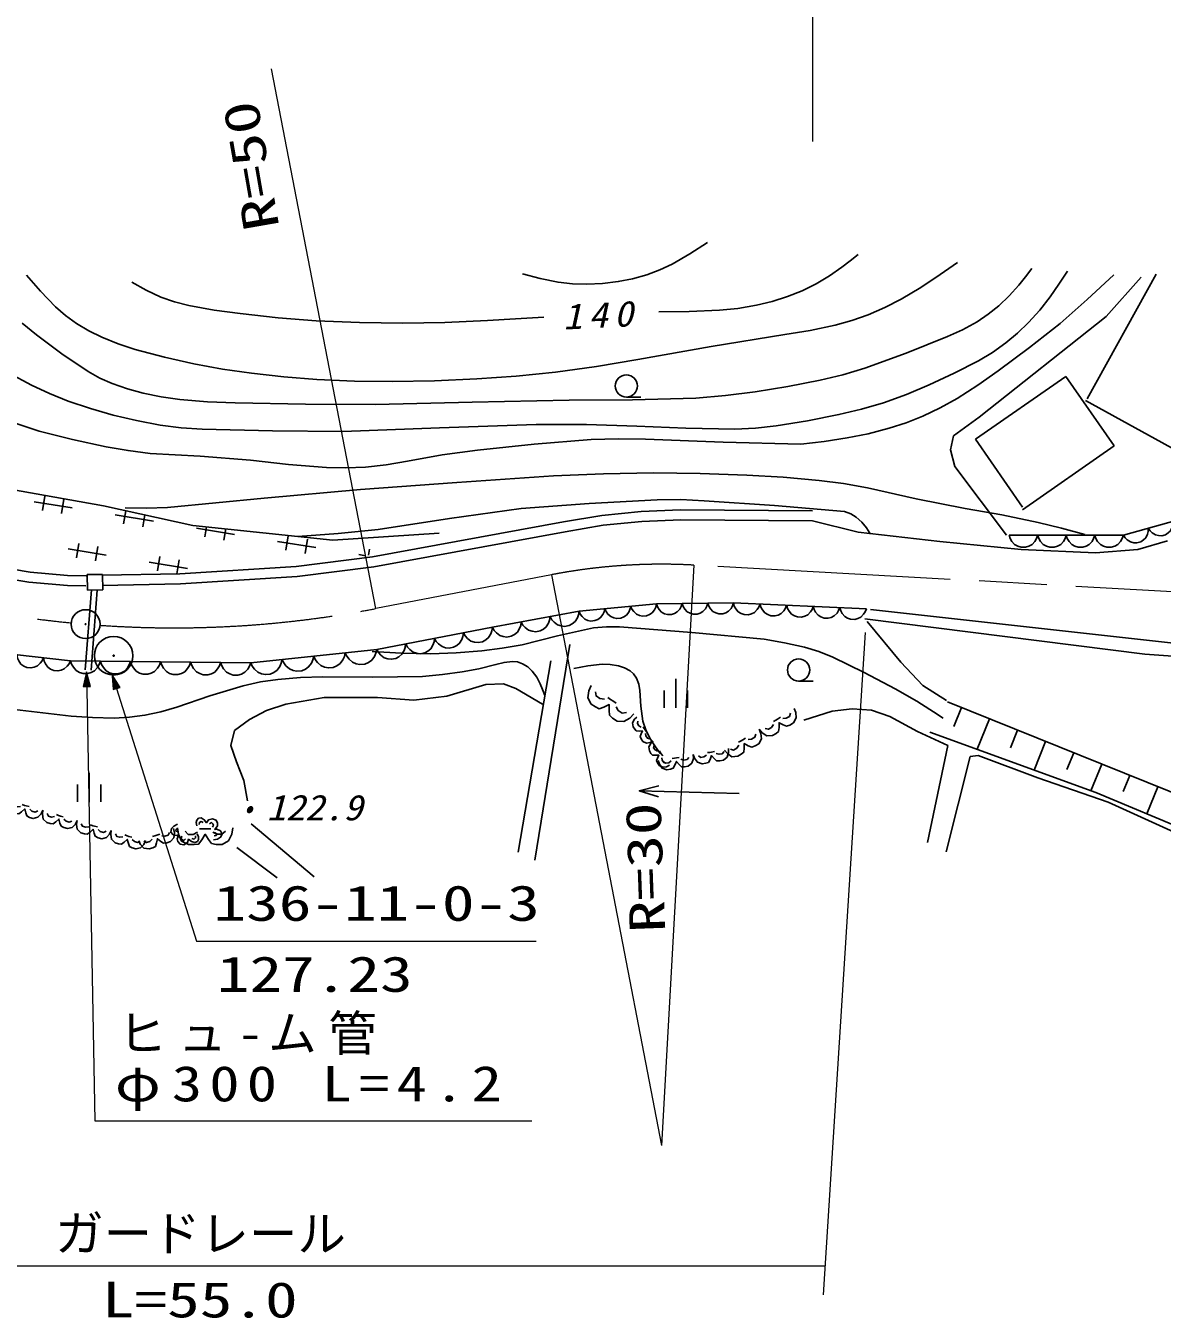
# Model space of a CAD drawing. Units: millimetres, scale not verified. Extents: x 40000 to 680000, y 20000 to 380000.
# Drawn here: x 265802 to 324424, y 254177 to 320875 of the extents above; entities that cross this region are included whole.
import ezdxf
from ezdxf.enums import TextEntityAlignment as Align

# ---------------------------------------------------------------- set-up
doc = ezdxf.new("R2010")
doc.units = ezdxf.units.MM
doc.header["$LTSCALE"] = 1000
doc.linetypes.add('CHAIN', pattern=[18.5, 12, -1.5, 3.5, -1.5])
for name, color, linetype, lineweight in [('M-BGD', 7, 'Continuous', 25), ('M-BGD-HTXT', 7, 'Continuous', 13), ('M-BMK', 2, 'CHAIN', 13), ('M-BMK-SRVR', 3, 'Continuous', 25)]:
    doc.layers.add(name, color=color, linetype=linetype, lineweight=lineweight)
doc.styles.add('ＭＳ ゴシック', font='')
doc.styles.get('ＭＳ ゴシック').set_extended_font_data('MS Gothic')

# ---------------------------------------------------------------- blocks, each defined once
blk = doc.blocks.new('BUHIN2')
at = {"color": 3, "linetype": 'Continuous', "lineweight": 25}
for radius in [995, 30]:
    blk.add_circle((0, 0), radius, dxfattribs=at)
blk = doc.blocks.new('BUHIN36')
at = {"color": 3, "linetype": 'Continuous', "lineweight": 25}
for radius in [746, 22.5]:
    blk.add_circle((0, 0), radius, dxfattribs=at)
blk = doc.blocks.new('BUHIN41')
at = {"color": 7, "linetype": 'Continuous', "lineweight": 25}
blk.add_lwpolyline([(-736, -35), (-673, -201), (-578, -341), (-427, -496), (-261, -577), (-85, -624), (143, -613), (314, -550), (472, -454), (608, -285), (685, -138), (736, 35)], dxfattribs=at)
blk = doc.blocks.new('BUHIN42')
at = {"color": 7, "linetype": 'Continuous', "lineweight": 25}
blk.add_lwpolyline([(-633, -210), (-537, -340), (-420, -438), (-250, -537), (-86, -566), (79, -564), (275, -499), (408, -402), (522, -280), (599, -99), (631, 48), (633, 210)], dxfattribs=at)
blk = doc.blocks.new('BUHIN69')
at = {"color": 7, "linetype": 'Continuous', "lineweight": 25}
for points in [[(893, -220), (813, -414), (654, -597), (417, -672), (225, -624), (81, -555), (15, -402), (-50, -201), (-201, -353), (-338, -466), (-485, -449), (-664, -405), (-863, -233), (-912, 12), (-893, 220)], [(-673, 57), (-600, -70), (-439, -110), (-280, -78)], [(-189, 23), (-70, -16), (24, -39), (172, -71)], [(208, -193), (326, -294), (491, -334), (626, -268)]]:
    blk.add_lwpolyline(points, dxfattribs=at)
blk = doc.blocks.new('BUHIN73')
at = {"color": 7, "linetype": 'Continuous', "lineweight": 25}
for points in [[(871, 580), (971, 364), (1003, 89), (884, -166), (697, -291), (528, -359), (348, -296), (131, -196), (142, -440), (132, -642), (4, -752), (-170, -868), (-468, -903), (-710, -756), (-871, -580)], [(-164, -141), (-41, -71), (51, -10), (192, 90)], [(322, 26), (496, 48), (658, 155), (706, 319)], [(-565, -521), (-402, -557), (-246, -453), (-150, -295)]]:
    blk.add_lwpolyline(points, dxfattribs=at)
blk = doc.blocks.new('BUHIN74')
at = {"color": 7, "linetype": 'Continuous', "lineweight": 25}
for points in [[(901, 194), (913, -15), (850, -250), (670, -421), (477, -463), (317, -464), (190, -355), (44, -203), (-26, -406), (-99, -568), (-239, -617), (-420, -656), (-674, -588), (-826, -390), (-901, -194)], [(-180, -62), (-56, -45), (38, -25), (186, 12)], [(272, -83), (422, -121), (589, -85), (681, 34)], [(-631, -244), (-509, -326), (-347, -292), (-218, -193)]]:
    blk.add_lwpolyline(points, dxfattribs=at)
blk = doc.blocks.new('BUHIN75')
at = {"color": 7, "linetype": 'Continuous', "lineweight": 25}
for points in [[(450, -602), (298, -682), (103, -716), (-85, -640), (-182, -511), (-237, -393), (-199, -261), (-136, -101), (-310, -119), (-455, -119), (-539, -32), (-629, 89), (-665, 301), (-569, 480), (-450, 602)], [(-395, 385), (-415, 267), (-334, 159), (-217, 96)], [(-107, 112), (-53, 26), (-5, -37), (72, -134)], [(31, -230), (53, -354), (136, -466), (256, -494)]]:
    blk.add_lwpolyline(points, dxfattribs=at)
blk = doc.blocks.new('BUHIN97')
at = {"color": 7, "linetype": 'Continuous', "lineweight": 25}
blk.add_line((27, -573), (772, -538), dxfattribs=at)
blk.add_circle((0, 0), 574, dxfattribs=at)
blk = doc.blocks.new('BUHIN100')
at = {"color": 7, "linetype": 'Continuous', "lineweight": 25}
for p, q in [((-35, 749), (35, -749)), ((-607, 125), (-564, -774)), ((592, 182), (634, -717))]:
    blk.add_line(p, q, dxfattribs=at)
blk = doc.blocks.new('BUHIN108')
at = {"color": 7, "linetype": 'Continuous', "lineweight": 25}
blk.add_lwpolyline([(-697, 44), (-655, -119), (-580, -260), (-454, -422), (-306, -516), (-145, -578), (71, -592), (238, -550), (396, -477), (542, -332), (631, -201), (697, -44)], dxfattribs=at)
blk = doc.blocks.new('BUHIN111')
at = {"color": 7, "linetype": 'Continuous', "lineweight": 25}
blk.add_lwpolyline([(-687, -2), (-635, -160), (-552, -294), (-418, -444), (-266, -526), (-105, -577), (108, -577), (269, -525), (420, -442), (554, -290), (632, -156), (687, 2)], dxfattribs=at)
blk = doc.blocks.new('BUHIN112')
at = {"color": 7, "linetype": 'Continuous', "lineweight": 25}
blk.add_lwpolyline([(-660, -40), (-601, -189), (-514, -313), (-377, -450), (-227, -521), (-69, -561), (136, -548), (288, -489), (429, -401), (548, -248), (617, -115), (660, 40)], dxfattribs=at)
blk = doc.blocks.new('BUHIN113')
at = {"color": 7, "linetype": 'Continuous', "lineweight": 25}
blk.add_lwpolyline([(-663, -93), (-592, -239), (-494, -357), (-344, -484), (-187, -544), (-24, -571), (181, -542), (330, -471), (465, -371), (573, -207), (631, -67), (663, 93)], dxfattribs=at)
blk = doc.blocks.new('BUHIN114')
at = {"color": 7, "linetype": 'Continuous', "lineweight": 25}
blk.add_lwpolyline([(-738, -173), (-642, -330), (-520, -453), (-338, -581), (-155, -632), (31, -646), (260, -593), (420, -497), (561, -370), (667, -174), (718, -11), (738, 173)], dxfattribs=at)
blk = doc.blocks.new('BUHIN115')
at = {"color": 7, "linetype": 'Continuous', "lineweight": 25}
blk.add_lwpolyline([(-738, -178), (-642, -335), (-518, -457), (-335, -585), (-151, -634), (35, -648), (264, -592), (424, -495), (565, -367), (670, -170), (720, -6), (738, 178)], dxfattribs=at)
blk = doc.blocks.new('BUHIN116')
at = {"color": 7, "linetype": 'Continuous', "lineweight": 25}
blk.add_lwpolyline([(-808, -123), (-719, -300), (-598, -443), (-414, -596), (-221, -666), (-22, -698), (229, -660), (409, -570), (572, -446), (703, -244), (772, -73), (808, 123)], dxfattribs=at)
blk = doc.blocks.new('BUHIN117')
at = {"color": 7, "linetype": 'Continuous', "lineweight": 25}
blk.add_lwpolyline([(-774, -28), (-710, -204), (-611, -352), (-454, -517), (-280, -603), (-96, -655), (144, -646), (324, -581), (491, -482), (635, -306), (719, -152), (774, 28)], dxfattribs=at)

msp = doc.modelspace()

# ---------------------------------------------------------------- linework, layer by layer
at = {"layer": 'M-BGD'}
for p, q in [((324113, 308057), (320563, 301624)), ((321541, 305868), (323345, 307910)), ((314989, 300680), (321541, 305868)), ((319460, 302781), (314786, 299535)), ((321953, 299191), (319460, 302781)), ((320474, 301535), (328246, 297247)), ((313663, 299714), (314989, 300680)), ((313512, 298995), (313663, 299714)), ((314786, 299535), (317217, 296035)), ((313720, 298124), (313512, 298995)), ((317217, 295902), (321953, 299191)), ((269808, 296097), (260928, 297675)), ((316390, 294583), (313720, 298124)), ((268199, 295995), (266226, 296317)), ((266658, 295862), (266779, 296602)), ((267766, 296441), (267645, 295701)), ((274424, 295088), (269808, 296097)), ((272387, 295311), (270413, 295633)), ((270845, 295178), (270954, 295846)), ((271932, 295632), (271832, 295017)), ((293539, 295272), (295523, 295611)), ((295523, 295611), (297543, 295810)), ((297543, 295810), (299579, 295904)), ((299579, 295904), (306390, 295852)), ((322425, 294582), (326277, 295665)), ((281642, 294335), (274424, 295088)), ((276574, 294627), (274600, 294950)), ((275032, 294494), (275117, 295015)), ((276114, 294912), (276019, 294333)), ((283679, 293470), (293539, 295272)), ((293627, 294759), (295593, 295096)), ((295593, 295096), (297580, 295291)), ((297580, 295291), (299589, 295384)), ((299589, 295384), (306386, 295332)), ((306386, 295332), (308740, 294735)), ((268409, 293426), (268530, 294166)), ((280761, 293943), (278787, 294266)), ((279219, 293810), (279340, 294550)), ((280327, 294389), (280206, 293649)), ((287129, 294694), (281642, 294335)), ((283758, 292956), (293627, 294759)), ((308740, 294735), (312947, 294264)), ((312947, 294264), (317155, 293856)), ((316527, 294582), (322425, 294582)), ((323167, 293856), (324706, 294296)), ((269951, 293559), (267977, 293882)), ((269517, 294005), (269396, 293265)), ((272597, 292742), (272717, 293482)), ((279750, 292979), (283679, 293470)), ((283322, 293525), (282974, 293582)), ((283475, 293548), (283527, 293866)), ((317155, 293856), (320986, 293668)), ((320986, 293668), (323167, 293856)), ((261954, 292819), (265951, 292166)), ((262060, 293329), (266016, 292682)), ((274138, 292876), (272164, 293198)), ((273704, 293321), (273586, 292596)), ((273751, 292600), (279750, 292979)), ((279798, 292461), (283758, 292956)), ((265951, 292166), (267950, 291992)), ((266016, 292682), (267958, 292512)), ((267958, 292512), (268912, 292497)), ((269756, 292563), (268969, 292553)), ((268969, 292553), (268979, 291751)), ((269734, 292518), (273751, 292600)), ((269766, 291761), (269756, 292563)), ((273773, 292080), (279798, 292461)), ((267950, 291992), (268904, 291977)), ((269187, 291767), (268865, 287639)), ((268979, 291751), (269766, 291761)), ((269486, 291744), (269164, 287615)), ((269745, 291998), (273773, 292080)), ((294340, 290664), (298339, 291037)), ((298339, 291037), (302307, 291091)), ((302307, 291091), (309170, 290788)), ((289871, 289836), (294340, 290664)), ((309078, 290276), (323535, 288454)), ((309372, 290746), (327942, 288689)), ((283906, 288687), (289871, 289836)), ((309212, 290131), (310936, 288039)), ((293858, 288943), (292053, 277819)), ((262553, 288719), (268105, 288102)), ((277401, 288006), (283906, 288687)), ((323535, 288454), (327531, 288160)), ((268105, 288102), (277401, 288006)), ((292886, 288109), (291196, 278228)), ((310936, 288039), (312070, 286825)), ((287528, 286276), (289539, 286879)), ((289539, 286879), (290444, 286912)), ((290444, 286912), (291081, 286678)), ((312070, 286825), (313300, 286059)), ((279217, 285873), (281195, 286209)), ((281195, 286209), (283943, 286209)), ((283943, 286209), (285819, 286075)), ((285819, 286075), (287528, 286276)), ((291081, 286678), (292455, 285873)), ((277341, 285069), (278212, 285538)), ((278212, 285538), (279217, 285873)), ((305935, 285040), (307394, 285496)), ((307394, 285496), (308428, 285618)), ((308428, 285618), (309431, 285557)), ((309431, 285557), (310374, 285222)), ((313350, 285985), (329266, 279557)), ((314074, 285693), (313680, 284719)), ((276570, 284499), (277341, 285069)), ((310374, 285222), (311802, 284462)), ((315520, 285109), (314885, 283535)), ((276369, 283729), (276570, 284499)), ((311802, 284462), (313361, 283732)), ((320996, 281304), (312445, 284425)), ((316967, 284524), (316598, 283609)), ((276671, 282891), (276369, 283729)), ((313361, 283732), (312323, 278727)), ((318414, 283940), (317818, 282464)), ((277039, 281919), (276671, 282891)), ((314517, 283164), (313289, 278252)), ((314517, 283164), (314933, 283216)), ((314933, 283216), (318004, 282061)), ((319861, 283355), (319515, 282499)), ((321308, 282771), (320751, 281393)), ((322755, 282186), (322419, 281355)), ((277240, 280880), (277039, 281919)), ((318004, 282061), (321644, 280815)), ((324202, 281602), (323635, 280198)), ((302606, 281249), (297445, 281396)), ((328517, 278152), (320996, 281304)), ((321644, 280815), (325231, 279173)), ((277420, 279697), (280671, 276952)), ((276683, 278469), (278761, 276910))]:
    msp.add_line(p, q, dxfattribs=at)
for points in [[(291424, 308084), (292337, 307833), (293263, 307641), (293997, 307559), (294749, 307537), (295552, 307576), (296361, 307675), (297107, 307821), (297846, 308026), (298506, 308276), (299142, 308581), (300061, 309111), (300968, 309694)], [(298451, 306116), (300022, 306126), (301584, 306195), (302537, 306294), (303492, 306453), (304300, 306649), (305104, 306906), (305851, 307206), (306582, 307565), (307263, 307969), (307907, 308422), (308326, 308745), (308740, 309074)], [(264949, 302949), (266085, 302337), (267014, 301897), (267977, 301507), (269131, 301117), (270305, 300785), (271514, 300498), (272733, 300272), (273813, 300135), (274897, 300059), (278522, 299970), (282155, 299942), (287135, 300134), (292129, 300307), (294728, 300293), (297331, 300219), (299857, 300111), (302383, 300064), (303448, 300119), (304510, 300234), (306131, 300493), (307752, 300813), (308910, 301086), (310050, 301416), (311238, 301856), (312408, 302353), (313686, 302942), (314945, 303587), (315673, 304023), (316367, 304508), (316967, 305005), (317535, 305556), (318109, 306200), (318642, 306889), (319097, 307546), (319535, 308213)], [(265614, 305537), (266345, 304920), (267660, 303950), (269011, 303028), (269612, 302696), (270249, 302412), (271042, 302134), (271852, 301912), (272790, 301719), (273748, 301584), (275171, 301475), (276607, 301425), (280223, 301350), (283848, 301335), (288833, 301444), (293828, 301557), (297097, 301579), (300371, 301662), (301893, 301795), (303420, 301989), (305110, 302259), (306789, 302588), (307946, 302865), (309085, 303200), (311219, 303985), (313357, 304836), (314129, 305192), (314879, 305604), (315450, 305987), (315996, 306426), (316530, 306938), (317027, 307497), (317372, 307925), (317709, 308359)], [(265840, 308013), (266562, 307178), (267332, 306380), (267852, 305929), (268420, 305518), (269056, 305135), (269728, 304800), (270572, 304461), (271438, 304177), (272950, 303775), (274471, 303432), (275943, 303158), (277435, 302941), (279112, 302755), (280807, 302628), (282754, 302542), (284704, 302516), (286883, 302553), (289071, 302649), (291096, 302793), (293124, 302997), (295250, 303297), (297377, 303657), (301162, 304333), (304959, 304949), (306262, 305157), (307560, 305426), (308414, 305666), (309261, 305967), (310124, 306339), (310960, 306766), (311982, 307374), (312973, 308033), (313424, 308348), (313874, 308665)], [(265300, 300344), (266497, 299959), (268213, 299529), (269953, 299155), (271072, 298952), (272209, 298808), (274799, 298664), (277399, 298458), (279346, 298240), (281307, 298080), (282314, 298057), (283319, 298095), (284399, 298222), (285483, 298410), (287285, 298726), (289094, 298982), (292026, 299284), (294974, 299526), (296370, 299567), (297767, 299547), (301780, 299390), (305791, 299292), (306982, 299418), (308169, 299603), (309258, 299823), (310342, 300103), (311215, 300388), (312080, 300734), (312975, 301159), (313843, 301636), (314920, 302327), (315964, 303068), (317575, 304267), (319154, 305519), (320556, 306750), (321923, 308023)], [(271262, 307652), (272001, 307238), (272764, 306880), (273468, 306634), (274203, 306443), (275520, 306203), (276857, 306022), (278813, 305803), (280778, 305645), (283007, 305557), (285246, 305529), (287424, 305565), (289610, 305661), (291066, 305748), (292528, 305844)], [(270933, 296002), (272020, 295980), (273118, 296018), (278088, 296506), (283064, 296938), (288037, 297314), (293024, 297654), (295602, 297757), (298190, 297800), (300598, 297774), (303005, 297689), (304873, 297582), (306734, 297416), (307980, 297249), (309216, 297023), (311732, 296465), (314269, 295965), (316147, 295637), (318023, 295249), (319234, 294947), (320441, 294627)], [(279829, 294524), (281910, 294677), (283983, 294889), (287661, 295456), (291350, 295963), (294860, 296220), (298376, 296416), (299584, 296422), (300800, 296368), (304417, 296124), (308043, 295818), (308355, 295697), (308641, 295522), (308925, 295267), (309164, 294972), (309265, 294824), (309367, 294665)], [(283674, 288592), (285177, 288495), (286691, 288459), (288007, 288510), (289332, 288623), (290375, 288750), (291406, 288936), (293237, 289395), (295088, 289797), (295752, 289861), (296427, 289865), (300165, 289569), (303889, 289212), (304933, 289039), (305976, 288804), (306710, 288582), (307434, 288299), (309050, 287508), (310649, 286658), (311775, 286012), (312864, 285317), (312988, 285235), (313121, 285147)], [(263450, 285803), (268133, 285251), (269240, 285170), (270353, 285149), (271148, 285190), (271945, 285291), (272770, 285466), (273595, 285704), (275300, 286292), (277014, 286820), (277903, 287013), (278805, 287147), (279964, 287244), (281125, 287282), (283690, 287262), (286271, 287301), (287297, 287392), (288311, 287542), (289174, 287694), (290050, 287910), (290475, 288023), (290908, 288075), (291169, 288045), (291422, 287954), (291691, 287789), (291927, 287572), (292155, 287263), (292341, 286909), (292463, 286617), (292579, 286309)], [(294079, 287709), (294798, 287849), (295529, 287929), (295944, 287921), (296370, 287851), (296683, 287747), (296976, 287586), (297159, 287423), (297304, 287213), (297422, 286902), (297484, 286568), (297526, 285767), (297628, 284988), (297783, 284543), (297997, 284115), (298249, 283710), (298519, 283316)], [(297165, 285366), (296963, 285144), (296659, 284973), (296304, 284987), (296068, 285143), (295906, 285306), (295891, 285546), (295901, 285848), (295624, 285715), (295384, 285629), (295194, 285723), (294974, 285869), (294788, 286198), (294840, 286551), (294966, 286824)], [(295184, 286497), (295222, 286291), (295419, 286159), (295650, 286125)], [(295822, 286217), (295963, 286107), (296079, 286031), (296264, 285916)], [(296253, 285733), (296363, 285541), (296567, 285406), (296781, 285431)], [(298437, 281081), (297445, 281396), (298453, 281653)], [(273628, 279666), (273444, 279569), (273310, 279441), (273276, 279259), (273403, 279123), (273603, 279083), (273693, 279132), (273609, 278913), (273638, 278778), (273758, 278645), (273945, 278612), (274138, 278725), (274199, 278893), (274353, 278775), (274522, 278718), (274655, 278774), (274714, 278883), (274716, 279014), (274638, 279176)], [(276485, 279475), (276435, 279153), (276263, 278816), (275934, 278616), (275626, 278616), (275383, 278666), (275225, 278873), (275053, 279153), (274881, 278866), (274717, 278644), (274487, 278616), (274201, 278616), (273836, 278802), (273671, 279153), (273621, 279475)], [(275486, 278856), (275688, 278904), (275849, 278995), (275927, 279163), (275838, 279326), (275654, 279414), (275554, 279389), (275690, 279580), (275695, 279719), (275612, 279877), (275439, 279955), (275224, 279893), (275123, 279746), (275003, 279898), (274853, 279995), (274711, 279974), (274627, 279883), (274592, 279757), (274629, 279580)], [(274948, 279755), (274840, 279809), (274757, 279763), (274742, 279659)], [(275425, 279509), (275482, 279615), (275441, 279693), (275373, 279756), (275269, 279688)], [(273425, 279442), (273464, 279226), (273428, 278975), (273264, 278776), (273068, 278708), (272903, 278687), (272757, 278784), (272587, 278923), (272541, 278704), (272485, 278527), (272346, 278458), (272165, 278395), (271892, 278433), (271711, 278620), (271608, 278813)], [(271894, 278795), (272030, 278725), (272194, 278782), (272315, 278900)], [(272338, 279040), (272464, 279074), (272559, 279107), (272707, 279163)], [(272809, 279076), (272969, 279055), (273137, 279113), (273217, 279248)], [(273652, 279457), (273556, 279406), (273541, 279316), (273674, 279278)], [(273848, 279048), (273819, 278932), (273878, 278866), (273960, 278821), (274044, 278913)], [(274015, 279310), (274172, 279145), (274430, 279145), (274659, 279253)], [(274371, 278927), (274490, 278902), (274559, 278967), (274547, 279071)], [(274760, 279439), (274953, 279425), (275103, 279425), (275340, 279432)], [(275440, 279260), (275655, 279153), (275920, 279153), (276099, 279303)], [(275514, 279064), (275619, 279089), (275656, 279173), (275536, 279243)]]:
    msp.add_lwpolyline(points, dxfattribs=at)
at = {"layer": 'M-BGD-HTXT'}
for p, q in [((306386, 327940), (306386, 314914)), ((283849, 290798), (278483, 318660)), ((300260, 293041), (298596, 263087)), ((292923, 292546), (298596, 263087)), ((309109, 289572), (306929, 255375)), ((268932, 287526), (269363, 264366)), ((270256, 287386), (274602, 273632)), ((274602, 273632), (292122, 273632)), ((269363, 264366), (291905, 264366)), ((307023, 256852), (245814, 256852))]:
    msp.add_line(p, q, dxfattribs=at)
for points in [[(268932, 287526), (268759, 286773), (269134, 286780)], [(268935, 287372), (269077, 286826), (268814, 286821)], [(268937, 287297), (269048, 286853), (268842, 286849)], [(268938, 287220), (269019, 286881), (268869, 286878)], [(268939, 287146), (268991, 286908), (268897, 286907)], [(270256, 287386), (270304, 286615), (270661, 286727)], [(270303, 287240), (270593, 286755), (270343, 286676)], [(270325, 287168), (270558, 286774), (270361, 286711)], [(270348, 287095), (270523, 286792), (270380, 286747)], [(270371, 287023), (270488, 286810), (270398, 286782)]]:
    msp.add_lwpolyline(points, close=True, dxfattribs=at)
for points in [[(268934, 287449), (269105, 286798), (268787, 286792), (268934, 287447)], [(268943, 286936), (268941, 287069), (268962, 286936), (268925, 286935), (268941, 287069)], [(270280, 287313), (270629, 286737), (270325, 286641), (270280, 287311)], [(270434, 286823), (270394, 286950), (270452, 286829), (270416, 286817), (270394, 286950)]]:
    msp.add_lwpolyline(points, dxfattribs=at)
at = {"layer": 'M-BMK'}
for p, q in [((368895, 289229), (300260, 293041)), ((292923, 292546), (283849, 290798))]:
    msp.add_line(p, q, dxfattribs=at)
for centre, radius, start, end in [((273447, 344805), 55000, 248.57819, 264.46167), ((298596, 263087), 30000, 86.82129, 100.90173), ((273447, 344805), 55000, 266.02429, 280.90173)]:
    msp.add_arc(centre, radius, start, end, dxfattribs=at)

# ---------------------------------------------------------------- block references
at = {"layer": 'M-BGD', "rotation": 357.3093}
for name, p in [('BUHIN97', (296782, 302291)), ('BUHIN42', (323067, 294762)), ('BUHIN42', (324351, 295124)), ('BUHIN41', (317264, 294582)), ('BUHIN41', (318739, 294582)), ('BUHIN41', (320213, 294582)), ('BUHIN41', (321688, 294582)), ('BUHIN113', (295007, 290726)), ('BUHIN113', (296340, 290851)), ('BUHIN113', (297673, 290975)), ('BUHIN112', (299001, 291046)), ('BUHIN112', (300323, 291064)), ('BUHIN112', (301646, 291082)), ('BUHIN111', (302994, 291060)), ('BUHIN111', (304366, 291000)), ('BUHIN111', (305739, 290939)), ('BUHIN111', (307111, 290879)), ('BUHIN111', (308484, 290818)), ('BUHIN114', (290616, 289974)), ('BUHIN114', (292105, 290250)), ('BUHIN114', (293595, 290526)), ('BUHIN115', (287634, 289405)), ('BUHIN115', (289125, 289692)), ('BUHIN115', (284651, 288831)), ('BUHIN115', (286143, 289118)), ('BUHIN108', (266023, 288334)), ('BUHIN108', (267411, 288179)), ('BUHIN117', (268879, 288094)), ('BUHIN117', (270429, 288078)), ('BUHIN116', (278214, 288091)), ('BUHIN116', (279840, 288262)), ('BUHIN116', (281466, 288432)), ('BUHIN116', (283093, 288602)), ('BUHIN97', (305667, 287630)), ('BUHIN117', (271978, 288062)), ('BUHIN117', (273528, 288046)), ('BUHIN117', (275077, 288030)), ('BUHIN117', (276626, 288014)), ('BUHIN100', (299331, 286423)), ('BUHIN73', (304536, 285111)), ('BUHIN75', (297751, 284579)), ('BUHIN73', (302741, 284034)), ('BUHIN75', (298593, 283333)), ('BUHIN74', (301145, 283421)), ('BUHIN74', (299327, 283118)), ('BUHIN100', (269066, 281564)), ('BUHIN69', (265801, 280655)), ('BUHIN69', (267565, 280131)), ('BUHIN69', (269329, 279607)), ('BUHIN69', (271093, 279083))]:
    msp.add_blockref(name, p, dxfattribs=at)
at = {"layer": 'M-BMK-SRVR', "rotation": 357.3093}
for name, p in [('BUHIN36', (268886, 289995)), ('BUHIN2', (270330, 288366))]:
    msp.add_blockref(name, p, dxfattribs=at)

# ---------------------------------------------------------------- texts
at = {"layer": 'M-BGD-HTXT', "style": 'ＭＳ ゴシック', "width": 1.35}
for s, rotation, p in [('R=50', 99.9, (279427, 310576)), ('R=30', 92.1, (299343, 274111)), ('L=55.0', 359.9, (269723, 253674))]:
    msp.add_text(s, height=1833, rotation=rotation, dxfattribs=at).set_placement(p, align=Align.BOTTOM_LEFT)
at = {"layer": 'M-BGD-HTXT', "style": 'ＭＳ ゴシック', "oblique": 15}
for s, width, p in [('122.9', 1.1, (278224, 279481)), ('・', 0.85, (276419, 279343))]:
    msp.add_text(s, height=1320, rotation=359.9, dxfattribs=dict(at, width=width)).set_placement(p, align=Align.BOTTOM_LEFT)
at = {"layer": 'M-BGD-HTXT', "style": 'ＭＳ ゴシック', "width": 1.35}
for s, p in [('136-11-0-3', (275483, 274134)), ('127.23', (275657, 270469))]:
    msp.add_text(s, height=1833, dxfattribs=at).set_placement(p, align=Align.BOTTOM_LEFT)
at = {"layer": 'M-BGD-HTXT', "style": 'ＭＳ ゴシック'}
msp.add_text('ガードレール', height=1833, rotation=359.9, dxfattribs=at).set_placement((267309, 257094), align=Align.BOTTOM_LEFT)
at = {"layer": 'M-BGD-HTXT', "insert": (293532, 305175), "char_height": 1320, "attachment_point": 7, "rotation": 2.8, "style": 'ＭＳ ゴシック'}
msp.add_mtext('\\T1.33;\\W1.1;\\Q15;140', dxfattribs=at)
at = {"layer": 'M-BGD-HTXT', "char_height": 1833, "attachment_point": 7, "style": 'ＭＳ ゴシック'}
for s, insert in [('\\T1.24;ヒュ-ム管', (270559, 267764)), ('\\T1.24;\\W1.25;φ300\\~L=4.2', (270396, 264866))]:
    msp.add_mtext(s, dxfattribs=dict(at, insert=insert))

doc.saveas('drawing.dxf')
